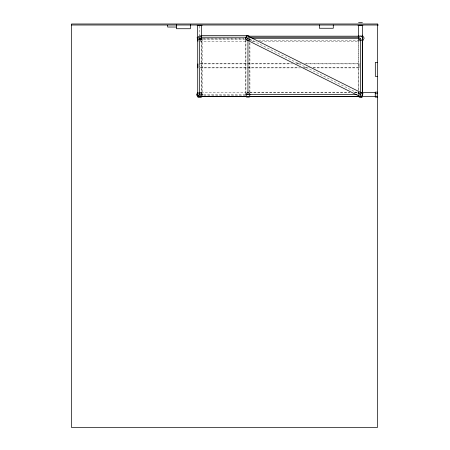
<?xml version="1.0" encoding="UTF-8"?>
<svg xmlns="http://www.w3.org/2000/svg" width="450" height="450" viewBox="0 0 450 450"><rect width="100%" height="100%" fill="white"/><g stroke="black" fill="none" stroke-linecap="round" stroke-linejoin="round"><path stroke-width="0.34" stroke-dasharray="2.25 1.69" d="M360.141 95.856L361.412 92.784M247.354 39.471L248.844 36.484M202.162 95.726L202.792 94.635L201.223 91.913M357.609 94.624L358.824 92.52M248.979 40.5L250.521 39.167M200.002 40.933L202.123 39.302L201.774 36.647M359.314 35.286L361.665 35.162M199.643 35.432L201.043 35.432M197.921 37.215L200.031 37.215M199.648 38.278L243.827 38.278M245.936 38.278L249.964 38.278A2.014 2.014 0 0 1 248.957 40.022M199.648 38.295L201.662 38.295M198.551 38.503L202.506 38.503L202.506 94.849L200.672 94.866M243.973 38.908L199.873 38.908L199.873 40.303M199.277 39.026L201.808 39.026L201.808 95.377L200.801 95.377M199.131 39.285L201.662 39.285M199.643 39.454L244.44 39.454M248.445 39.583L249.936 39.583M249.441 40.185L253.643 40.185M258.542 40.185L358.639 40.185M200.031 41.237L247.134 41.237M252.056 41.237L256.275 41.237M260.494 41.237L358.217 41.237M200.565 63.304L290.559 63.304M296.184 63.304L300.403 63.304M304.616 63.304L360.157 63.304M200.031 63.877L292.832 63.877M297.051 63.877L301.269 63.877M306.191 63.877L358.217 63.877M200.565 67.32L298.997 67.32M303.21 67.32L307.429 67.32M313.054 67.32L358.048 67.32M200.031 67.894L300.566 67.894M304.785 67.894L309.707 67.894M313.223 67.894L358.217 67.894M249.868 92.554L349.965 92.554M354.167 92.554L359.066 92.554M201.296 92.604L245.762 92.565M249.806 92.604L349.639 92.604M354.561 92.604L358.779 92.604M358.656 93.172L359.449 93.172M199.648 94.624L245.233 94.624M359.516 94.854L361.097 94.854M199.873 95.259L245.374 95.259M246.161 37.384L362.436 95.518M360.889 93.712L360.889 95.721M360.647 92.616L360.647 94.624L358.639 94.624A2.014 2.014 0 0 1 359.64 92.88M360.129 93.201L360.129 95.631M359.066 92.711L359.066 94.337M358.656 41.693L358.656 63.259M358.656 68.828L358.656 91.783M358.312 39.898L358.312 91.378M358.312 92.076L358.312 94.163M249.936 43.065L249.936 93.15M249.339 38.233L249.339 41.709M249.339 42.407L249.339 91.8M248.743 37.457L248.743 40.061M247.944 36.922L247.95 39.617M245.914 39.583L245.914 92.458M245.317 40.32L245.317 93.887M201.679 94.866L201.662 38.278A2.014 2.014 0 0 1 199.131 40.219M199.862 65.194L199.862 66.994M199.648 26.032L199.648 36.264M199.643 36.922L199.648 40.286M199.648 65.413L199.648 66.808M201.499 95.417A2.014 2.014 0 0 0 201.645 94.911L201.651 94.382A2.014 2.014 0 0 0 201.263 93.42"/><path stroke-width="0.67" d="M246.206 37.271L246.004 37.755A2.014 2.014 0 0 1 246.527 36.855M362.391 95.631L362.593 95.147M246.831 35.527L245.064 39.054L361.271 97.149L363.043 93.611L246.836 35.516M358.194 36.36L358.729 35.314M362.571 41.237L364.174 38.093L362.256 35.128M197.764 92.458L196.509 94.635L198.079 97.358L201.223 97.358L201.853 96.272M358.577 22.5L362.407 22.5M71.516 25.003L378.484 25.003M197.123 25.307L202.179 25.307M357.975 25.391L362.925 25.391M176.451 27.028L167.653 27.028L167.653 25.206M201.043 35.432L247.944 35.432L247.944 36.023M358.639 36.18L248.743 36.18L248.743 36.619M361.862 36.821L362.655 36.821L362.655 93.172M200.734 37.215L246.431 37.215M249.947 37.215L358.92 37.215L358.92 37.721M245.588 38.233L245.903 38.233M252.067 38.278L360.647 38.278L360.647 92.616L361.654 92.88M197.719 38.514L197.719 94.866M377.415 62.387L375.317 62.387L375.317 76.382L377.415 76.382M377.415 92.126L375.255 92.126L375.255 97.127L377.415 97.127M362.042 92.616L375.255 92.616M375.255 93.758L377.415 93.758M245.903 94.579L356.535 94.624M198.658 94.866L200.188 94.866M200.891 93.043A2.014 2.014 0 0 0 199.935 92.633L199.412 92.627A2.014 2.014 0 0 0 197.781 95.377L198.371 95.377M375.255 96.261L377.415 96.261M359.066 96.553L198.163 96.57L198.163 95.271M375.255 96.638L199.89 96.621L199.89 92.644M246.516 97.104L249.384 97.104M359.128 97.256L362.166 97.256M247.95 94.624L247.95 40.286L246.943 40.016M247.438 35.606L249.362 36.276M248.473 36.332L248.957 36.534M359.64 96.367L360.129 96.638M197.173 37.249L197.528 39.909M362.407 25.391L362.407 37.8M362.306 39.201L362.306 93.465M358.92 39.111L358.92 41.136M358.92 64.086L358.92 67.798M358.577 25.391L358.577 37.8M333.281 25.003L333.281 28.254L319.371 28.254L319.371 25.003M201.662 25.307L201.662 37.592M199.648 40.984L199.648 64.716M199.648 67.506L199.648 94.624M197.921 37.215L197.921 41.237M197.921 63.883L197.921 67.894M197.64 25.307L197.64 38.278M190.361 24.666L190.361 28.732L176.451 28.732L176.451 24.666M247.95 40.286A2.014 2.014 0 0 1 246.206 39.285M247.95 36.264A2.014 2.014 0 0 1 249.694 37.271M198.225 39.701A2.014 2.014 0 0 1 198.647 36.534A2.014 2.014 0 0 1 201.594 37.755M360.129 92.683A2.014 2.014 0 0 1 361.654 96.367M361.17 96.57A2.014 2.014 0 0 1 358.706 95.147M200.857 96.233A2.014 2.014 0 0 1 197.781 95.377M361.058 40.247L360.534 40.286A2.014 2.014 0 0 1 358.678 38.683L358.639 38.16A2.014 2.014 0 0 1 360.591 36.264A2.014 2.014 0 0 1 362.649 38.042A2.014 2.014 0 0 1 361.058 40.247M377.415 23.991L71.516 23.991L71.516 427.5L377.415 427.5L377.415 23.991M246.943 96.367A2.014 2.014 0 0 0 249.964 94.624A2.014 2.014 0 0 0 246.943 92.88A2.014 2.014 0 0 0 246.943 96.367"/></g></svg>
